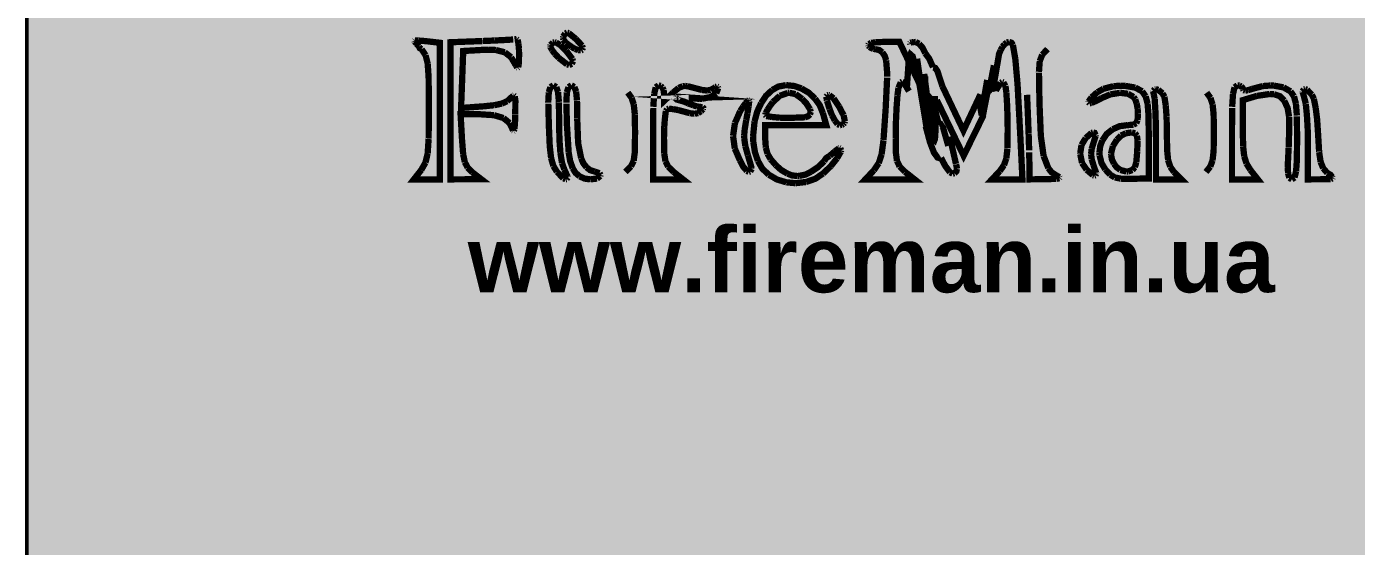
# Model space of a CAD drawing. Header units: centimetres. Extents: x -10 to 190, y -44 to 106.
# Drawn here: x -10.44 to 32.58, y 29.05 to 45.87 of the extents above; entities that cross this region are included whole.
import ezdxf

# ---------------------------------------------------------------- set-up
doc = ezdxf.new("R2010")
doc.units = ezdxf.units.CM
doc.header["$MEASUREMENT"] = 0
doc.layers.add('Дизайн', color=150, linetype='Continuous')
doc.styles.add('PDF Arial Bold', font='arialbd.ttf')

# ---------------------------------------------------------------- blocks, each defined once
blk = doc.blocks.new('РАМКА')
at = {"layer": 'Дизайн', "linetype": 'Continuous', "lineweight": 50}
blk.add_lwpolyline([(-10.43603516270983, 96.16053070148043), (-10.43109536180368, -33.71036722242873)], dxfattribs=at)

msp = doc.modelspace()

# ---------------------------------------------------------------- hatches: boundary and pattern name
at = {"layer": 'Дизайн', "linetype": 'Continuous', "lineweight": 100, "true_color": 0xc7c8ca}
h = msp.add_hatch(color=9, dxfattribs=at)
edge = h.paths.add_edge_path()
edge.add_arc((-0.4360999999999962, 96.19654100000001), 10, 90, 180.5372533428093)
edge = h.paths.add_edge_path()
edge.add_arc((179.56154, 96.19654100000005), 10, 0, 90)
edge = h.paths.add_edge_path()
edge.add_arc((-0.4360956179090323, -33.70998705019938), 9.994999751124814, 180, 270.0286421577927)
edge = h.paths.add_edge_path()
edge.add_arc((179.5626938107328, -33.59423694234177), 10, 270.0286421577927, 360)
edge = h.paths.add_edge_path()
edge.add_line((-0.4360999999999985, 106.196541), (179.56154, 106.1965410000001))
edge = h.paths.add_edge_path()
edge.add_line((-10.43603516270983, 96.16053070148043), (-10.43109536180368, -33.71036722242873))
edge = h.paths.add_edge_path()
edge.add_line((179.5676928101082, -43.59423569284195), (-0.4310991181577606, -43.70498555244916))
edge = h.paths.add_edge_path()
edge.add_line((189.56154, 96.19654100000005), (189.5626938107328, -33.59423694234178))
edge = h.paths.add_edge_path()
edge.add_line((74.4727616110265, 3.244941000000011), (74.4727616110265, 7.744941000000011))
edge = h.paths.add_edge_path()
edge.add_line((72.9727616110265, 9.244941000000011), (63.9727616110265, 9.244941000000011))
edge = h.paths.add_edge_path()
edge.add_line((62.4727616110265, 7.744941000000011), (62.4727616110265, 3.244941000000011))
edge.add_line((62.4727616110265, 3.244941000000011), (62.4727616110265, -1.255058999999989))
edge = h.paths.add_edge_path()
edge.add_line((63.9727616110265, -2.755058999999989), (72.9727616110265, -2.755058999999989))
edge = h.paths.add_edge_path()
edge.add_line((74.4727616110265, -1.255058999999989), (74.4727616110265, 3.244941000000011))
edge = h.paths.add_edge_path()
edge.add_arc((63.9727616110265, 7.744941000000011), 1.5, 90, 180)
edge = h.paths.add_edge_path()
edge.add_arc((72.9727616110265, 7.744941000000011), 1.5, 0, 90)
edge = h.paths.add_edge_path()
edge.add_arc((63.9727616110265, -1.255058999999989), 1.5, 180, 270)
edge = h.paths.add_edge_path()
edge.add_arc((72.9727616110265, -1.255058999999989), 1.5, 270, 360)
edge = h.paths.add_edge_path()
edge.add_line((95.45351442764415, 3.253465027101234), (95.45351442764415, 7.753465027101234))
edge = h.paths.add_edge_path()
edge.add_line((93.95351442764415, 9.253465027101235), (84.95351442764415, 9.253465027101235))
edge = h.paths.add_edge_path()
edge.add_line((83.45351442764415, 7.753465027101234), (83.45351442764415, 3.253465027101234))
edge.add_line((83.45351442764415, 3.253465027101234), (83.45351442764415, -1.246534972898766))
edge = h.paths.add_edge_path()
edge.add_line((84.95351442764415, -2.746534972898766), (93.95351442764415, -2.746534972898766))
edge = h.paths.add_edge_path()
edge.add_line((95.45351442764415, -1.246534972898766), (95.45351442764415, 3.253465027101234))
edge = h.paths.add_edge_path()
edge.add_arc((84.95351442764415, 7.753465027101234), 1.5, 90, 180)
edge = h.paths.add_edge_path()
edge.add_arc((93.95351442764415, 7.753465027101234), 1.5, 0, 90)
edge = h.paths.add_edge_path()
edge.add_arc((84.95351442764415, -1.246534972898766), 1.5, 180, 270)
edge = h.paths.add_edge_path()
edge.add_arc((93.95351442764415, -1.246534972898766), 1.5, 270, 360)
edge = h.paths.add_edge_path()
edge.add_line((116.3954345735415, 3.222463209469948), (116.3954345735415, 7.722463209469949))
edge = h.paths.add_edge_path()
edge.add_line((114.8954345735415, 9.22246320946995), (105.8954345735415, 9.22246320946995))
edge = h.paths.add_edge_path()
edge.add_line((104.3954345735415, 7.722463209469949), (104.3954345735415, 3.222463209469949))
edge.add_line((104.3954345735415, 3.222463209469949), (104.3954345735415, -1.277536790530051))
edge = h.paths.add_edge_path()
edge.add_line((105.8954345735415, -2.777536790530051), (114.8954345735415, -2.777536790530051))
edge = h.paths.add_edge_path()
edge.add_line((116.3954345735415, -1.277536790530051), (116.3954345735415, 3.222463209469948))
edge = h.paths.add_edge_path()
edge.add_arc((105.8954345735415, 7.722463209469949), 1.5, 90, 180)
edge = h.paths.add_edge_path()
edge.add_arc((114.8954345735415, 7.722463209469949), 1.5, 0, 90)
edge = h.paths.add_edge_path()
edge.add_arc((105.8954345735415, -1.277536790530051), 1.5, 180, 270)
edge = h.paths.add_edge_path()
edge.add_arc((114.8954345735415, -1.277536790530051), 1.5, 270, 360)
h.paths.add_polyline_path([(105.87247, -2.755058999999989), (114.87247, -2.755058999999989)])
h = msp.add_hatch(color=9, dxfattribs=at)
h.paths.add_polyline_path([(-10.43109536180368, -33.71036722242873, 0.4144164423540349), (-0.4287926506888384, -43.70498413332325), (179.5700004313875, -43.59423427300612, 0.4140047793063674), (189.5626938091523, -33.59405914696278), (189.5615399984194, 96.19671879537901, 0.4142083548766), (179.56154, 106.1965410000001), (-0.4360999999999953, 106.196541, 0.415268675613412), (-10.43603516270983, 96.16053070147981)])
h.paths.add_polyline_path([(14.54403000000001, 91.445131, -1), (17.54403000000001, 91.445131, -1)], flags=16)
h.paths.add_polyline_path([(30.84384000000001, 91.445131, -1), (33.84384000000001, 91.445131, -1)], flags=16)
h.paths.add_polyline_path([(47.14384000000001, 91.445131, -1), (50.14384000000001, 91.445131, -1)], flags=16)
h.paths.add_polyline_path([(48.65384000000002, 74.545131), (132.65384, 74.545131), (132.65384, 30.54513100000002), (48.65384000000002, 30.54513100000001)], flags=16)
h.paths.add_polyline_path([(56.73707000000002, 63.963131), (124.73707, 63.963131), (124.73707, 45.963131), (56.73707000000002, 45.963131)], flags=0)
h.paths.add_polyline_path([(63.44384000000002, 91.445131, -1), (66.44384000000002, 91.445131, -1)], flags=16)
h.paths.add_polyline_path([(79.74384, 91.445131, -1), (82.74384, 91.445131, -1)], flags=16)
h.paths.add_polyline_path([(96.04384000000002, 91.445131, -1), (99.04384000000002, 91.445131, -1)], flags=16)
h.paths.add_polyline_path([(63.97276161102651, 9.244941000000026), (72.9727616110265, 9.244941000000011, -0.4142135623730951), (74.4727616110265, 7.744941000000011), (74.4727616110265, 3.244941000000011), (74.4727616110265, -1.255058999999989, -0.4142135623730951), (72.9727616110265, -2.755058999999989), (63.9727616110265, -2.755058999999989, -0.4142135623730951), (62.4727616110265, -1.255058999999989), (62.4727616110265, 3.244941000000011), (62.4727616110265, 7.744941000000011, -0.4142135623731007)], flags=16)
h.paths.add_polyline_path([(115.34384, 91.445131, -1), (112.34384, 91.445131, -1)], flags=16)
h.paths.add_polyline_path([(84.95351442764417, 9.253465027101242), (93.97272000000001, 9.244941000000011, -0.4142135623730951), (95.47272000000001, 7.744941000000011), (95.47272000000001, 3.244941000000011), (95.47272000000001, -1.255058999999989, -0.4142135623730951), (93.97272000000001, -2.755058999999989), (84.95351442764415, -2.746534972898772, -0.4142135623730951), (83.45351442764415, -1.246534972898772), (83.45351442764415, 3.253465027101228), (83.45351442764417, 7.753465027101242, -0.4142135623730923)], flags=16)
h.paths.add_polyline_path([(131.64384, 91.445131, -1), (128.64384, 91.445131, -1)], flags=16)
h.paths.add_polyline_path([(105.87247, 9.244941000000026), (114.8954345735415, 9.22246320946995, -0.4142135623730951), (116.3954345735415, 7.72246320946995), (116.3954345735415, 3.22246320946995), (116.3954345735415, -1.27753679053005, -0.4142135623730951), (114.8954345735415, -2.77753679053005), (105.87247, -2.755058999999989, -0.4142135623730951), (104.37247, -1.255058999999989), (104.37247, 3.244941000000011), (104.37247, 7.744941000000011, -0.4142135623730979)], flags=16)
h.paths.add_polyline_path([(147.94384, 91.445131, -1), (144.94384, 91.445131, -1)], flags=16)
h.paths.add_polyline_path([(164.24384, 91.445131, -1), (161.24384, 91.445131, -1)], flags=16)
h.paths.add_polyline_path([(56.73707000000002, 63.963131), (56.73707000000002, 45.963131), (124.73707, 45.963131), (124.73707, 63.963131)], flags=0)

# ---------------------------------------------------------------- linework, layer by layer
at = {"layer": 'Дизайн', "color": 1, "const_width": 0.2032}
for points in [[(6.911042682410738, 45.50205099999999), (6.918242682410721, 45.543981)], [(6.911042682410738, 45.50205099999999), (6.923282682410729, 45.44798100000001)], [(6.918222682410715, 45.543921), (6.981672682410732, 45.64447100000001)], [(6.981672682410732, 45.64447100000001), (7.046452682410731, 45.671301)], [(7.098472682410716, 45.65510100000002), (7.046452682410731, 45.671301)], [(7.328842682410738, 45.46852100000001), (7.098312682410736, 45.65521100000002)], [(2.330222682410721, 41.23184100000002), (2.08768268241073, 40.92350100000002), (2.50575268241073, 40.92350100000002), (2.923832682410733, 40.92350100000002), (2.923832682410733, 43.13412100000001), (2.923832682410733, 45.34474100000001), (2.514252682410756, 45.39256100000001)], [(2.104672682410737, 45.40536100000001), (2.117212682410724, 45.417901)], [(2.104672682410737, 45.40536100000001), (2.11256268241074, 45.38350100000001)], [(2.112882682410742, 45.38313100000001), (2.172552682410739, 45.31289100000001)], [(2.117252682410736, 45.417901), (2.117212682410724, 45.417901)], [(2.225622682410744, 45.416021), (2.118252682410741, 45.417901)], [(2.172832682410728, 45.31255100000001), (2.24899268241073, 45.22856100000003)], [(2.355232682410744, 45.40854100000001), (2.225402682410746, 45.416021)], [(2.248972682410724, 45.22860100000001), (2.28127268241073, 45.16789100000001), (2.338722682410719, 45.136301)], [(2.467412682410725, 44.93963100000001), (2.33871268241073, 45.136301)], [(2.517812682410735, 45.39215100000001), (2.353262682410744, 45.408721)], [(4.298842682410736, 45.40024100000001), (3.274892682410737, 45.36124100000001), (3.274892682410737, 43.14237100000003), (3.274892682410737, 40.92350100000002), (3.772242682410734, 40.926101), (4.269582682410729, 40.92870100000002), (3.981422682410738, 41.15015100000001)], [(4.338642682410736, 43.28737100000002), (3.615592682410735, 43.235071), (3.650032682410739, 44.15643100000001), (3.684472682410728, 45.077791), (4.308342682410739, 45.11349100000001)], [(4.306892682410748, 45.11341100000001), (4.499522682410742, 45.11896100000001)], [(4.685812682410742, 45.416391), (4.316052682410728, 45.400891)], [(4.73877268241074, 45.11040100000001), (4.499522682410742, 45.11896100000001)], [(5.02190268241074, 45.43339100000001), (4.690532682410748, 45.41661100000002)], [(5.030272682410725, 45.035071), (4.739092682410742, 45.110381)], [(5.30148268241075, 45.44981100000001), (5.000752682410749, 45.43221100000001)], [(5.410382682410727, 45.46326100000002), (5.345502682410753, 45.45252100000002)], [(5.410562682410728, 45.46331100000002), (5.417832682410733, 45.46429100000002)], [(5.444502682410729, 45.443641), (5.417832682410733, 45.46429100000002)], [(5.470332682410728, 45.31720100000001), (5.444432682410735, 45.443941)], [(5.487502682410735, 45.14208099999999), (5.470322682410739, 45.317251)], [(5.491212682410733, 44.979151), (5.487542682410719, 45.141081)], [(6.494912682410728, 45.23898100000001), (6.504062682410733, 45.271221)], [(6.494912682410728, 45.23898100000001), (6.500482682410734, 45.213441)], [(6.500472682410731, 45.213441), (6.559272682410722, 45.10671100000002)], [(6.504042682410741, 45.27118100000001), (6.588912682410722, 45.34733100000001)], [(6.559412682410724, 45.10650099999999), (6.653032682410739, 44.98226100000001)], [(6.588892682410744, 45.34731100000002), (6.644822682410734, 45.359971)], [(6.689262682410728, 45.352131), (6.644822682410734, 45.359971)], [(6.820952682410734, 45.272991), (6.689202682410738, 45.35215100000001)], [(7.011922682410741, 45.085971), (6.820822682410736, 45.273111)], [(6.923292682410732, 45.44796100000002), (7.005712682410746, 45.343411)], [(7.006542682410739, 45.34274100000002), (7.190152682410726, 45.20885100000001)], [(7.216332682410723, 44.81809100000001), (7.011712682410717, 45.08621100000002)], [(7.189542682410746, 45.20925099999999), (7.302612682410739, 45.14515100000001)], [(7.30288268241074, 45.14501100000001), (7.408922682410747, 45.10610100000001)], [(7.528642682410748, 45.249351), (7.328882682410722, 45.46849100000001)], [(7.409072682410738, 45.10607100000001), (7.489322682410744, 45.09593100000001)], [(7.492702682410737, 45.09595100000003), (7.489322682410744, 45.09593100000001)], [(7.536512682410731, 45.12061100000001), (7.492822682410733, 45.09594100000001)], [(7.553202682410728, 45.17940100000001), (7.529372682410724, 45.24842099999999)], [(7.553202682410728, 45.17940100000001), (7.536512682410731, 45.120631)], [(16.78569268241073, 45.27193100000002), (16.80093268241073, 45.30103099999999)], [(16.78569268241073, 45.27193100000002), (16.79097268241073, 45.25333100000002)], [(16.79094268241073, 45.25338100000002), (16.83014268241074, 45.20845100000001)], [(16.80097268241073, 45.30107100000001), (16.88389268241073, 45.33868100000001)], [(16.83022268241074, 45.20837100000001), (16.88743268241073, 45.17065100000002), (16.95345268241073, 45.14491100000001)], [(16.88405268241073, 45.33872100000001), (17.03705268241073, 45.36295100000002)], [(16.95338268241073, 45.14492100000001), (17.01759268241074, 45.136301)], [(17.24106268241074, 45.035411), (17.14325268241075, 45.109441), (17.01759268241074, 45.13631100000002)], [(17.03505268241072, 45.36282100000001), (17.25633268241073, 45.37035100000001)], [(18.72601268241073, 43.42353100000001), (17.79401268241074, 45.37035100000001), (17.25633268241073, 45.37035100000001)], [(18.13672268241072, 45.32884100000001), (18.14380268241072, 45.29717099999999)], [(18.13673268241074, 45.32884100000001), (18.14770268241074, 45.34495100000001)], [(18.14753268241074, 45.344891), (18.19037268241074, 45.35811100000001)], [(18.19027268241074, 45.35808100000001), (18.24974268241073, 45.36734100000001)], [(18.24968268241074, 45.36734100000001), (18.32008268241073, 45.37035100000001)], [(18.43034268241074, 45.31271100000002), (18.32008268241073, 45.37035100000001)], [(18.62976268241073, 45.005191), (18.53445268241073, 45.194411), (18.43205268241073, 45.31023100000002)], [(21.06943268241073, 45.10587100000001), (21.00231268241073, 44.94658100000001)], [(21.06997268241072, 45.10723100000001), (21.12224268241073, 45.20808100000001)], [(21.12223268241074, 45.20804100000001), (21.19233268241072, 45.29278099999999)], [(21.19237268241073, 45.29283100000001), (21.27003268241074, 45.35123100000001)], [(21.26994268241073, 45.35119100000001), (21.34196268241072, 45.37035100000001)], [(21.46584268241074, 45.27128100000002), (21.42207268241074, 45.34260100000002), (21.34196268241072, 45.37035100000001)], [(21.54442268241074, 44.81285100000001), (21.46503268241074, 45.27486100000002)], [(22.41411268241075, 44.95756100000001), (22.58410268241073, 45.13985100000002)], [(2.535282682410724, 44.671631), (2.467572682410719, 44.93923100000002)], [(2.566082682410723, 44.21855100000001), (2.535072682410728, 44.67338100000001)], [(5.233352682410725, 44.87577100000001), (5.030092682410739, 45.03515100000001)], [(5.386732682410724, 44.614361), (5.233392682410738, 44.875721)], [(5.483612682410737, 44.66331100000002), (5.463672682410731, 44.55250100000001)], [(5.490812682410734, 44.92551100000003), (5.483242682410733, 44.65449100000001)], [(5.491212682410733, 44.979151), (5.49086268241075, 44.92931100000001)], [(6.652802682410737, 44.98254100000001), (6.77623268241075, 44.85270100000001)], [(6.776322682410722, 44.852591), (7.043552682410734, 44.64455100000001)], [(7.043492682410729, 44.644611), (7.109792682410742, 44.62560100000002)], [(7.198262682410729, 44.66225100000001), (7.109792682410742, 44.62560100000002)], [(7.235272682410724, 44.75155100000001), (7.198272682410732, 44.66224099999999)], [(7.235272682410724, 44.75155100000001), (7.216662682410728, 44.81755100000001)], [(17.36430268241074, 44.77600100000001), (17.32038268241072, 44.91883100000001), (17.24119268241073, 45.03527100000002)], [(17.40018268241073, 44.34073100000001), (17.36450268241074, 44.774771)], [(18.67749268241073, 42.57052100000001), (18.41723268241074, 44.152691), (18.22430268241072, 44.90259100000002), (18.15287268241073, 44.96593100000001), (18.09801268241074, 44.82180100000001), (18.03766268241074, 43.91193100000001)], [(18.36509268241075, 44.827111), (18.48910268241073, 43.986001), (18.57480268241073, 43.61205100000001), (18.60337268241074, 43.60005100000001), (18.62246268241074, 43.704581), (18.63238268241074, 44.26295100000002)], [(18.88008268241073, 44.55451100000002), (18.75644268241074, 44.833961), (18.62952268241072, 45.00560100000001)], [(21.01735268241073, 44.98001100000002), (20.88155268241073, 44.18799100000001), (20.85360268241074, 44.249251), (20.85210268241073, 44.61487100000002)], [(21.61631268241074, 43.99771100000001), (21.54389268241074, 44.81731100000002)], [(22.30837268241073, 44.413281), (22.33368268241074, 44.74986100000001)], [(22.33349268241074, 44.74856100000002), (22.41415268241073, 44.957611)], [(2.572762682410726, 43.22121100000001), (2.565512682410741, 44.26029100000001)], [(5.387022682410731, 44.613631), (5.431022682410727, 44.54509100000001)], [(5.43100268241075, 44.54512100000001), (5.445162682410739, 44.53901100000002)], [(5.463652682410739, 44.552421), (5.445162682410739, 44.53901100000002)], [(17.39745268241074, 44.215891), (17.34781268241073, 43.18234100000002)], [(17.40018268241073, 44.34073100000001), (17.39856268241074, 44.24798100000001)], [(18.59687268241073, 44.33731100000001), (18.78916268241073, 42.829751), (18.91017268241073, 42.20849100000001), (18.92933268241073, 42.19156100000001), (18.94407268241073, 42.22996100000002), (18.96028268241074, 42.47267100000001), (18.93987268241074, 43.62141100000001)], [(19.18500268241074, 43.935241), (19.02322268241073, 44.42736099999999), (18.95157268241073, 44.53211100000001), (18.88560268241073, 44.54371100000002)], [(20.85169268241073, 44.61398100000001), (20.69260268241074, 43.786691), (20.66860268241074, 43.764611), (20.65086268241073, 43.81631100000001), (20.63405268241073, 44.14079100000001)], [(22.30837268241073, 44.413281), (22.30849268241073, 44.38971100000001)], [(22.30873268241074, 44.36711100000001), (22.32517268241074, 43.37573100000003)], [(6.453302682410737, 43.74199100000001), (6.503892682410736, 43.90795100000003)], [(6.503802682410722, 43.90779100000002), (6.599672682410741, 43.966081)], [(6.696142682410752, 43.90948100000001), (6.599672682410741, 43.966081)], [(6.751952682410746, 43.747581), (6.696282682410725, 43.90924100000001)], [(7.03842268241074, 43.74199100000001), (7.089012682410726, 43.90795100000003)], [(7.08892268241074, 43.90779100000002), (7.184792682410745, 43.966081)], [(7.280272682410725, 43.91326100000001), (7.184792682410745, 43.966081)], [(7.336712682410734, 43.765961), (7.280382682410732, 43.91309100000001)], [(9.860812682410739, 43.683581), (9.911502682410742, 43.90144100000001)], [(9.91133268241073, 43.90093100000001), (10.00368268241074, 43.966081)], [(10.07313268241074, 43.94715100000002), (10.00368268241074, 43.966081)], [(10.12977268241073, 43.89441100000002), (10.07313268241074, 43.947141)], [(10.16670268241073, 43.81283100000002), (10.12977268241073, 43.89442100000001)], [(10.47115268241073, 43.73146100000002), (10.17921268241074, 43.45719100000001), (10.17921268241074, 43.711641), (10.16669268241073, 43.81285100000002)], [(10.47144268241072, 43.731741), (10.65139268241074, 43.88140100000001)], [(10.65106268241074, 43.881151), (10.78546268241072, 43.94015100000001)], [(10.78542268241074, 43.94015100000001), (10.85995268241075, 43.94739100000001)], [(10.93977268241073, 43.939071), (10.85995268241075, 43.94739100000001)], [(11.19740268241073, 43.87243100000001), (10.93960268241074, 43.93910100000002)], [(11.19384268241075, 43.87352100000001), (11.40792268241074, 43.81736100000001)], [(11.40664268241073, 43.81764100000001), (11.56439268241074, 43.79995100000001)], [(11.56416268241072, 43.79995100000001), (11.56784268241074, 43.799931)], [(11.68545268241074, 43.816671), (11.56784268241074, 43.799931)], [(11.78129268241074, 43.86754100000002), (11.68535268241074, 43.816641)], [(11.78117268241074, 43.86745100000002), (11.84559268241074, 43.91400100000001)], [(11.84587268241073, 43.91417100000001), (11.89369268241073, 43.92961100000001)], [(11.93454268241074, 43.87772099999999), (11.86869268241072, 43.70750100000001)], [(11.89368268241074, 43.92962100000003), (11.89584268241074, 43.92969100000001)], [(11.92266268241073, 43.915671), (11.89584268241074, 43.92969100000001)], [(11.93454268241074, 43.87772099999999), (11.92264268241074, 43.91568100000001)], [(13.32224268241073, 43.391301), (13.47739268241074, 43.62846100000002), (13.68142268241074, 43.81633100000001)], [(13.68128268241074, 43.816221), (13.87806268241074, 43.927081), (14.11420268241073, 43.97123100000002)], [(14.11388268241073, 43.97122100000001), (14.14734268241074, 43.971721)], [(14.62043268241074, 43.86770100000001), (14.39914268241074, 43.944671), (14.14734268241074, 43.971721)], [(15.06376268241073, 43.53609100000003), (14.86662268241074, 43.72603099999999), (14.62056268241074, 43.86765100000002)], [(17.73132268241073, 43.64699100000001), (17.76323268241073, 43.88618100000001)], [(17.76317268241074, 43.885831), (17.83998268241074, 44.06248100000002)], [(17.84004268241074, 44.06255100000001), (17.88728268241074, 44.08626100000001)], [(17.93543268241073, 44.06130100000001), (17.88728268241074, 44.08626100000001)], [(18.10228268241075, 43.777551), (17.93569268241073, 44.06095100000002)], [(20.41567268241074, 43.67352099999999), (19.86506268241074, 42.50330100000002), (19.18424268241073, 43.93682100000001)], [(20.63403268241073, 44.14074100000001), (20.45909268241074, 43.12559100000001), (20.43575268241074, 43.11573100000001), (20.42052268241073, 43.203301), (20.41426268241074, 43.670501)], [(20.48483268241073, 42.93669100000001), (20.62539268241073, 43.65546100000002), (20.74077268241072, 44.03303100000001), (20.78918268241074, 44.094221), (20.83148268241074, 44.07053100000002), (20.89802268241073, 43.76906100000002)], [(20.91332268241074, 43.79947100000001), (21.06779268241073, 44.04860100000001)], [(21.06762268241073, 44.04837100000002), (21.11656268241074, 44.07282100000002)], [(21.15557268241074, 44.05878100000001), (21.11656268241074, 44.07282100000002)], [(21.22497268241074, 43.94255100000001), (21.15551268241074, 44.05883100000001)], [(21.25268268241074, 43.740381), (21.22502268241072, 43.942301)], [(21.70691268241073, 42.29398100000002), (21.61369268241073, 44.04334100000003)], [(24.19993268241073, 43.74604100000002), (24.39286268241074, 43.85453099999999)], [(24.39261268241074, 43.85443100000002), (24.71764268241074, 43.93970100000001)], [(24.71784268241073, 43.93972100000002), (24.96059268241073, 43.95521100000001)], [(25.08720268241075, 43.95101100000002), (24.96059268241073, 43.95521100000001)], [(25.42390268241074, 43.89434100000001), (25.08706268241073, 43.95101100000002)], [(25.64588268241073, 43.77270100000001), (25.42346268241073, 43.89447100000001)], [(26.00443268241074, 43.76530100000001), (26.00519268241074, 43.78602100000001)], [(26.00521268241073, 43.78616100000001), (26.05764268241073, 43.84318100000002)], [(26.05767268241073, 43.84318100000002), (26.08215268241074, 43.845111)], [(26.16715268241074, 43.82001100000001), (26.08215268241074, 43.845111)], [(26.30489268241074, 43.708641), (26.16686268241074, 43.82021100000001)], [(28.58438268241073, 43.683581), (28.63507268241074, 43.90144100000001)], [(28.63490268241074, 43.90093100000001), (28.72725268241074, 43.966081)], [(28.79455268241074, 43.95752100000001), (28.72725268241074, 43.966081)], [(28.85113268241074, 43.93261100000001), (28.79449268241073, 43.957531)], [(28.90278268241073, 43.85195100000001), (28.88927268241073, 43.895471), (28.85116268241075, 43.93260100000001)], [(28.90277268241074, 43.85195100000001), (28.92471268241073, 43.81220100000002)], [(28.92471268241073, 43.81222100000001), (28.97973268241074, 43.79634100000001)], [(29.07253268241074, 43.809051), (28.97973268241074, 43.79634100000001)], [(29.20254268241074, 43.85180099999999), (29.07254268241074, 43.809051)], [(29.20341268241074, 43.852131), (29.54918268241073, 43.94284100000002)], [(29.54917268241073, 43.94284100000002), (29.79750268241074, 43.96151100000002)], [(29.90467268241073, 43.95805100000001), (29.79750268241074, 43.96151100000002)], [(30.21908268241074, 43.90033100000001), (29.90451268241074, 43.95806100000001)], [(30.44377268241074, 43.77272100000002), (30.21923268241073, 43.90028100000001)], [(30.83515268241072, 43.76959100000001), (30.87860268241073, 43.83846100000002)], [(30.87860268241073, 43.83844100000002), (30.91782268241073, 43.84732100000001)], [(30.97807268241073, 43.824551), (30.91782268241073, 43.84732100000001)], [(31.13469268241073, 43.66331100000002), (30.97856268241074, 43.824141)], [(4.935782682410732, 43.377511), (4.688872682410747, 43.32345100000002)], [(5.105242682410733, 43.45268100000001), (4.935242682410731, 43.377341)], [(5.221392682410752, 43.55808100000002), (5.105542682410729, 43.45285100000001)], [(5.221562682410749, 43.55831100000002), (5.302632682410731, 43.631691)], [(5.302722682410717, 43.63176100000001), (5.31967268241074, 43.63638100000001)], [(5.351882682410732, 43.61180100000001), (5.31967268241074, 43.63638100000001)], [(5.371842682410744, 43.46296100000001), (5.351832682410716, 43.61196100000001)], [(5.371852682410733, 43.48137100000001), (5.367972682410723, 43.03712100000001)], [(6.436582682410716, 43.44899100000001), (6.45313268241074, 43.74041100000002)], [(6.436582682410716, 43.44899100000001), (6.436902682410732, 43.40855100000002)], [(6.437422682410727, 43.37366100000001), (6.453902682410728, 42.67441100000002)], [(6.779662682410731, 43.42867099999999), (6.752162682410727, 43.746171)], [(6.786292682410732, 42.74545100000002), (6.779802682410732, 43.42112100000001)], [(7.02169268241073, 43.44899100000001), (7.038242682410726, 43.74041100000002)], [(7.02169268241073, 43.44899100000001), (7.022012682410747, 43.40855100000002)], [(7.022532682410741, 43.37366100000001), (7.039012682410743, 42.67441100000002)], [(7.365062682410738, 43.47484100000001), (7.336862682410739, 43.76508100000001)], [(7.372392682410748, 42.88774100000002), (7.365402682410732, 43.46012100000002)], [(9.131262682410735, 43.56126100000002), (9.008992682410735, 43.73204100000001)], [(9.200592682410743, 43.35165100000002), (9.131312682410737, 43.561131)], [(9.23444268241073, 43.031741), (9.20047268241072, 43.352281)], [(10.98061268241074, 43.55443100000001), (11.15612268241074, 43.55990100000002), (10.59639268241074, 43.59855100000001)], [(9.834212682410737, 43.27143100000001), (9.860922682410731, 43.68456100000002)], [(10.59074268241073, 43.559371), (10.56201268241074, 43.53557100000002), (10.59277268241074, 43.50770100000003), (10.83399268241074, 43.43915100000001)], [(10.58090268241074, 43.57252100000001), (10.58835268241074, 43.58445100000002)], [(10.58090268241074, 43.57252100000001), (10.58819268241074, 43.56068100000002)], [(10.58836268241075, 43.584441), (10.63033268241072, 43.59413100000002)], [(10.64100268241074, 43.593531), (10.63033268241072, 43.59413100000002)], [(10.82466268241072, 43.44368100000001), (10.97046268241073, 43.378771)], [(10.97046268241073, 43.37876100000001), (11.12097268241072, 43.32279100000001)], [(11.03672268241073, 43.547831), (11.32148268241073, 43.53116100000001)], [(11.40666268241074, 43.53265100000002), (11.32148268241073, 43.53116100000001)], [(11.69099268241072, 43.58814100000001), (11.40684268241074, 43.53265100000002)], [(11.86868268241074, 43.70748100000003), (11.69119268241073, 43.588211)], [(12.73866268241073, 43.27934100000002), (12.82417268241073, 43.395971)], [(12.82419268241073, 43.39598100000002), (12.89760268241074, 43.48255100000002)], [(12.89688268241073, 43.481751), (12.90993268241073, 43.487551)], [(12.92282268241073, 43.48193100000002), (12.90993268241073, 43.487551)], [(12.93455268241073, 43.44488100000001), (12.91458268241072, 43.27868100000002)], [(12.93495268241074, 43.451041), (12.92282268241073, 43.481921)], [(12.93495268241074, 43.451041), (12.93468268241074, 43.446141)], [(13.10912268241074, 42.79954100000002), (13.19612268241075, 43.12173100000001), (13.32203268241074, 43.39090100000001)], [(13.60488268241073, 43.29731100000002), (13.69870268241074, 43.424111)], [(13.69848268241074, 43.42384100000001), (13.92416268241072, 43.62884100000001)], [(13.92439268241074, 43.62898100000001), (14.18284268241074, 43.720251)], [(14.18282268241073, 43.72024100000002), (14.23758268241073, 43.72321100000001)], [(14.43490268241074, 43.68324100000001), (14.23758268241073, 43.72321100000001)], [(14.64837268241074, 43.52757100000002), (14.43486268241074, 43.683271)], [(14.90282268241073, 43.19214100000001), (14.78336268241074, 43.38219100000001), (14.64698268241074, 43.529191)], [(15.32199268241074, 43.05948100000002), (15.21863268241074, 43.321691), (15.06375268241074, 43.53610100000002)], [(15.42969268241073, 43.602091), (15.46003268241074, 43.64733100000001)], [(15.42969268241073, 43.602091), (15.42970268241075, 43.601071)], [(15.42970268241075, 43.60109100000001), (15.44949268241072, 43.47473100000001)], [(15.45183268241072, 43.46682100000001), (15.53611268241073, 43.197911)], [(15.46002268241074, 43.64733100000001), (15.49488268241073, 43.65420100000001)], [(15.52780268241074, 43.64810100000003), (15.49488268241073, 43.65420100000001)], [(15.66573268241073, 43.543971), (15.52783268241073, 43.64808099999999)], [(15.84120268241074, 43.28200100000001), (15.66659268241074, 43.54284100000001)], [(17.70339268241074, 43.26315100000001), (17.73091268241073, 43.64235100000001)], [(19.07540268241074, 42.67904100000001), (18.86359268241074, 43.47932100000001), (18.78295268241074, 43.563751), (18.71867268241074, 43.43885100000001)], [(19.00432268241073, 43.487601), (19.87191268241074, 41.687881), (20.51276268241074, 42.993641)], [(21.27515268241073, 43.38346100000001), (21.25275268241074, 43.73956100000001)], [(21.29102268241073, 42.96057100000002), (21.27513268241073, 43.38393100000002)], [(21.95147268241072, 43.00092100000001), (21.92325268241075, 43.660471)], [(22.32459268241074, 43.40134100000003), (22.36890268241073, 42.321691)], [(23.90619268241073, 43.421661), (23.91021268241073, 43.438321)], [(23.90619268241073, 43.421661), (23.94277268241072, 43.38508100000001)], [(23.91008268241073, 43.43809100000001), (24.00938268241073, 43.57782100000001)], [(23.94424268241073, 43.38511099999999), (23.94277268241072, 43.38508100000001)], [(24.00099268241073, 43.39646100000002), (23.94417268241074, 43.38511099999999)], [(24.10312268241074, 43.43753100000001), (24.00078268241074, 43.39639099999999)], [(24.00916268241073, 43.57758100000001), (24.19980268241073, 43.745941)], [(24.21811268241073, 43.491501), (24.10322268241073, 43.43756100000002)], [(24.34075268241074, 43.55756100000001), (24.21783268241073, 43.49137100000002)], [(24.33804268241073, 43.55600100000001), (24.61960268241073, 43.67465100000001)], [(24.61959268241074, 43.67465100000001), (24.91769268241073, 43.72160100000001)], [(24.91791268241073, 43.721611), (24.95246268241074, 43.72221100000002)], [(25.18525268241075, 43.69445100000002), (24.95246268241074, 43.72221100000002)], [(25.36871268241073, 43.591611), (25.18560268241073, 43.694361)], [(25.42272268241072, 43.511241), (25.36871268241073, 43.591611)], [(25.46802268241073, 43.378461), (25.42260268241074, 43.51149100000001)], [(25.49876268241073, 43.223281), (25.46806268241073, 43.37834100000001)], [(25.75866268241073, 43.61197100000001), (25.64594268241073, 43.77264099999999)], [(25.82182268241073, 43.37851100000002), (25.75853268241073, 43.61225100000001)], [(25.85269268241073, 42.99860100000001), (25.82176268241074, 43.37898100000001)], [(26.00443268241074, 43.76530100000001), (26.02322268241073, 43.66392100000002)], [(26.05129268241073, 43.53673100000002), (26.02320268241074, 43.664001)], [(26.07304268241074, 43.16470100000002), (26.05113268241072, 43.53914100000001)], [(26.36605268241074, 43.59384100000003), (26.30488268241074, 43.70863100000001)], [(26.40864268241073, 43.31857100000001), (26.36595268241074, 43.59433100000001)], [(27.85472268241074, 43.561391), (27.73255268241073, 43.73203100000001)], [(27.92439268241074, 43.35015100000001), (27.85475268241073, 43.56135100000002)], [(27.95803268241073, 43.03077100000002), (27.92456268241074, 43.34923100000002)], [(28.55778268241073, 43.27143100000001), (28.58449268241074, 43.68456100000002)], [(28.90278268241073, 42.51439100000002), (28.90278268241073, 43.48860100000002), (29.36208268241074, 43.62621100000001)], [(29.36157268241074, 43.62606100000001), (29.77427268241073, 43.68663100000001)], [(29.90943268241074, 43.68026100000002), (29.77427268241073, 43.68663100000001)], [(30.24180268241074, 43.47231100000002), (30.10342268241074, 43.61521100000002), (29.90894268241074, 43.68030100000001)], [(30.39830268241074, 42.950301), (30.35254268241073, 43.23176100000002), (30.24157268241073, 43.47268100000001)], [(30.55692268241074, 43.610871), (30.44386268241072, 43.77264099999999)], [(30.61988268241073, 43.376001), (30.55703268241074, 43.61057100000001)], [(30.65074268241074, 42.98857100000001), (30.61993268241073, 43.375711)], [(30.83515268241072, 43.76959100000001), (30.83653268241073, 43.75516100000002)], [(30.83667268241072, 43.754411), (30.89492268241074, 43.549221)], [(30.93961268241074, 43.36620100000002), (30.89513268241073, 43.548671)], [(30.97513268241073, 43.001991), (30.94042268241073, 43.35929100000001)], [(31.20205268241074, 43.52829100000001), (31.13481268241074, 43.663161)], [(31.26001268241073, 43.23543100000001), (31.20188268241074, 43.52901100000001)], [(2.572762682410726, 43.221221), (2.565952682410739, 42.246031)], [(3.646402682410738, 42.20075100000001), (3.599552682410732, 43.02990100000001), (4.234012682410736, 43.02990100000001)], [(4.676912682410716, 43.00165100000001), (4.234012682410736, 43.02990100000001)], [(4.686312682410744, 43.32310100000001), (4.334892682410739, 43.28709100000002)], [(4.986992682410744, 42.90838100000001), (4.678892682410734, 43.001401)], [(5.36781268241073, 43.02833100000001), (5.35862268241074, 42.74395100000001)], [(9.243042682410731, 42.45327100000002), (9.234452682410733, 43.031991)], [(9.828152682410746, 42.44474099999999), (9.83364268241074, 43.23179100000002)], [(10.20746268241072, 42.893191), (10.23806268241074, 43.13373100000001)], [(10.23821268241073, 43.134771), (10.27695268241074, 43.193521)], [(10.27696268241073, 43.193521), (10.33398268241073, 43.20971100000001)], [(10.33928268241073, 43.20958100000001), (10.33398268241073, 43.20971100000001)], [(10.47393268241073, 43.19707100000001), (10.33879268241073, 43.20960100000001)], [(10.63376268241073, 43.16774100000001), (10.47410268241073, 43.197051)], [(10.80802268241072, 43.12088100000001), (10.63368268241072, 43.16776100000001)], [(10.80449268241074, 43.12196100000001), (11.02174268241073, 43.06396100000001)], [(11.02324268241074, 43.06361100000001), (11.16868268241073, 43.047301)], [(11.12093268241074, 43.322801), (11.25491268241073, 43.28235100000001)], [(11.17441268241073, 43.04732100000001), (11.16868268241073, 43.047301)], [(11.28586268241074, 43.068271), (11.17445268241073, 43.04732100000001)], [(11.25529268241073, 43.282241), (11.34345268241074, 43.26922100000002)], [(11.37572268241072, 43.126411), (11.28589268241073, 43.06829100000002)], [(11.42241268241074, 43.260541), (11.34374268241073, 43.26922100000002)], [(11.43869268241073, 43.19635100000002), (11.37572268241072, 43.126411)], [(11.44905268241072, 43.22560100000001), (11.44791268241073, 43.235831), (11.42235268241073, 43.26055099999999)], [(11.44905268241072, 43.22560100000001), (11.43869268241073, 43.19633100000001)], [(12.47336268241074, 42.74409100000003), (12.64387268241074, 43.13161100000001)], [(12.64451268241073, 43.13265100000001), (12.73910268241073, 43.27998100000001)], [(12.88203268241074, 43.06864100000001), (12.83899268241073, 42.84512100000001)], [(12.91448268241074, 43.27789100000001), (12.88246268241073, 43.07110100000001)], [(13.45583268241073, 43.014121), (13.46933268241072, 43.07077100000001)], [(13.45583268241073, 42.20174100000001), (13.45583268241073, 42.678831), (14.44235268241073, 42.678831), (15.42888268241073, 42.678831), (15.32208268241072, 43.05916100000002)], [(13.45584268241073, 43.014121), (13.48862268241074, 42.974141)], [(13.46944268241073, 43.070971), (13.52657268241073, 43.17532100000001)], [(13.48662268241074, 42.97453100000001), (13.67912268241074, 42.942491)], [(13.52651268241074, 43.17522099999999), (13.60504268241074, 43.29754100000001)], [(13.67911268241075, 42.94250099999999), (13.92147268241072, 42.92023100000002)], [(13.92040268241074, 42.920281), (14.21281268241074, 42.91288100000001)], [(14.73787268241074, 42.93213100000001), (14.21281268241074, 42.91288100000001)], [(14.90053268241074, 43.026301), (14.82918268241073, 42.96057100000002), (14.73274268241073, 42.93176100000001)], [(14.92754268241073, 43.11087100000002), (14.90057268241073, 43.02635100000001)], [(14.92754268241073, 43.11087100000002), (14.90302268241072, 43.191821)], [(15.53710268241073, 43.19492099999999), (15.61417268241074, 42.99672100000001)], [(15.61416268241074, 42.99676100000002), (15.70420268241074, 42.83092099999999)], [(15.98864268241074, 42.99756100000002), (15.84120268241074, 43.281991)], [(16.03032268241074, 42.801671), (15.98838268241073, 42.998131)], [(17.34873268241074, 43.19734100000002), (17.27982268241074, 42.199411)], [(17.68354268241073, 42.83449100000001), (17.70332268241074, 43.26199100000001)], [(21.29633268241074, 42.52546100000001), (21.29101268241074, 42.960891)], [(21.97367268241074, 42.40909100000002), (21.95137268241074, 43.00327100000001)], [(25.28180268241073, 40.941051), (25.86020268241074, 40.954081), (25.86020268241074, 42.26641100000001), (25.85236268241073, 43.01489100000001)], [(25.50914268241074, 43.065011), (25.49828268241073, 42.84299100000001)], [(25.50913268241074, 43.065011), (25.49876268241073, 43.223281)], [(26.08894268241073, 42.70984100000001), (26.07310268241073, 43.16357100000002)], [(26.43663268241073, 42.94654100000001), (26.40869268241073, 43.31810100000001)], [(26.44531268241073, 42.47989100000001), (26.43688268241073, 42.93990100000001)], [(27.96660268241072, 42.44934100000002), (27.95792268241073, 43.034471)], [(28.55172268241074, 42.44474099999999), (28.55721268241072, 43.23179100000002)], [(30.40477268241074, 42.583821), (30.39845268241073, 42.945621)], [(30.65812268241075, 42.251131), (30.65132268241072, 42.959321)], [(31.00050268241074, 42.562031), (30.97510268241074, 43.00248100000002)], [(31.30661268241073, 42.85854100000002), (31.26001268241073, 43.23536100000001)], [(5.18555268241073, 42.74469100000002), (4.98701268241075, 42.908361)], [(5.299282682410734, 42.50352100000001), (5.185512682410746, 42.744741)], [(5.299332682410736, 42.503291), (5.310882682410721, 42.494141)], [(5.321002682410736, 42.49982100000001), (5.310882682410721, 42.494141)], [(5.342032682410732, 42.55941100000001), (5.32098268241073, 42.499781)], [(5.358782682410748, 42.74712100000001), (5.34201268241074, 42.55926100000002)], [(6.453722682410728, 42.68051100000001), (6.483542682410729, 41.99740100000002)], [(6.786282682410729, 42.775941), (6.796712682410728, 42.20706100000001)], [(7.038662682410731, 42.685801), (7.096722682410729, 41.788101)], [(7.372412682410726, 42.881961), (7.401902682410736, 42.096281)], [(10.17921268241074, 42.27084100000002), (10.18615268241075, 42.602191)], [(10.18620268241074, 42.60361100000001), (10.20752268241074, 42.893911)], [(12.41392268241074, 42.33159100000002), (12.47336268241074, 42.74410100000001)], [(12.77359268241074, 42.33037100000001), (12.78473268241073, 42.51523100000003)], [(12.78459268241073, 42.514021), (12.83815268241074, 42.84109100000002)], [(13.06125268241074, 42.32398100000002), (13.10915268241074, 42.79971100000002)], [(15.70434268241074, 42.83072100000001), (15.79523268241074, 42.71163100000001)], [(15.79536268241074, 42.71148100000002), (15.86866268241073, 42.67884100000002)], [(15.93037268241073, 42.688051), (15.86866268241073, 42.678831)], [(15.98277268241074, 42.71487100000002), (15.93039268241074, 42.688061)], [(16.01785268241073, 42.75479100000001), (15.98279268241073, 42.71488100000002)], [(16.03033268241073, 42.801671), (16.01786268241074, 42.75480100000001)], [(17.67542268241074, 42.42930100000001), (17.68356268241074, 42.83506100000002)], [(18.64322268241072, 42.64299100000001), (18.78343268241073, 42.12799100000001), (18.91099268241074, 41.790691), (19.02646268241074, 41.62981100000002), (19.07984268241074, 41.61514099999999), (19.13041268241072, 41.64410100000002)], [(19.37506268241074, 42.00780100000001), (19.20578268241074, 42.59749100000001), (19.13700268241074, 42.698971), (19.07848268241074, 42.67237100000001)], [(21.29633268241074, 42.52547100000001), (21.28814268241074, 41.938631)], [(24.35728268241074, 42.18173100000001), (24.49701268241074, 42.38972100000001), (24.69143268241073, 42.544471)], [(24.69142268241073, 42.54448100000002), (24.91314268241074, 42.643731), (25.17103268241074, 42.67884100000002)], [(25.36241268241073, 42.69204100000002), (25.17103268241074, 42.678831)], [(25.45426268241074, 42.74151100000002), (25.36266268241073, 42.692081)], [(25.49830268241074, 42.84326100000001), (25.45427268241073, 42.74151100000002)], [(26.09424268241074, 42.20118100000001), (26.08888268241073, 42.712771)], [(28.90278268241073, 42.51439100000002), (28.91235268241073, 41.99220100000002)], [(30.40477268241074, 42.583821), (30.38543268241074, 41.95093100000001)], [(31.00919268241074, 42.08609100000001), (31.00043268241073, 42.564131)], [(31.33660268241073, 42.40084100000001), (31.30652268241073, 42.859751)], [(2.565722682410723, 42.22944099999999), (2.533472682410732, 41.756291)], [(3.646032682410748, 42.20715100000001), (3.682482682410736, 41.73890100000001)], [(6.796562682410737, 42.21094100000001), (6.827822682410726, 41.78527100000001)], [(7.401522682410743, 42.10145100000003), (7.498932682410739, 41.60721100000001)], [(9.243032682410742, 42.45330100000001), (9.235042682410736, 41.79894100000001)], [(9.828142682410729, 42.44479100000001), (9.828142682410729, 40.92350100000002), (10.31201268241074, 40.92350100000002), (10.79588268241073, 40.92350100000002), (10.48755268241074, 41.16604100000001)], [(10.17921268241074, 42.27084100000002), (10.18814268241074, 41.758971)], [(12.41390268241074, 42.32374100000001), (12.41392268241074, 42.33159100000002)], [(12.41390268241074, 42.32374100000001), (12.46914268241073, 41.920491)], [(12.77359268241074, 42.33037100000001), (12.77543268241074, 42.25520100000001)], [(12.77543268241074, 42.25525100000002), (12.81000268241074, 42.00289099999999)], [(13.06125268241074, 42.32398100000002), (13.06861268241074, 42.13676100000001)], [(13.06858268241074, 42.13697100000002), (13.11961268241075, 41.80711100000001), (13.21620268241074, 41.52207100000001)], [(13.45584268241073, 42.20174100000001), (13.47325268241075, 41.94966100000001)], [(17.27876268241074, 42.185551), (17.21713268241074, 41.72976100000002)], [(17.67483268241072, 42.25764099999999), (17.67544268241073, 42.43257100000001)], [(17.67483268241072, 42.25764099999999), (17.67945268241074, 41.776611)], [(19.62341268241073, 41.42389100000001), (19.45701268241073, 42.15437100000001), (19.42771268241073, 42.202001), (19.40328268241073, 42.19576100000002), (19.36898268241075, 42.02184100000002)], [(21.04189268241073, 41.19434100000001), (20.78744268241073, 40.92350100000002), (21.28070268241073, 40.92350100000002), (21.77396268241074, 40.92350100000002), (21.70668268241074, 42.29851100000002)], [(21.99132268241074, 41.86348100000002), (21.97383268241073, 42.40506100000002)], [(22.36885268241073, 42.32243100000002), (22.45895268241074, 41.68135100000001)], [(23.68497268241073, 42.03728099999999), (23.82066268241073, 42.26091099999999)], [(23.82067268241074, 42.260901), (24.00935268241074, 42.42666100000001)], [(24.00860268241074, 42.42608100000001), (24.06005268241073, 42.44359100000001)], [(24.01356268241074, 41.90865100000002), (24.06922268241073, 42.09418100000001)], [(24.14594268241073, 42.356331), (24.10708268241072, 42.42926100000003), (24.06005268241073, 42.44359100000001)], [(24.14364268241074, 42.336381), (24.06878268241074, 42.09304100000001)], [(24.14594268241073, 42.356331), (24.14351268241074, 42.33582100000001)], [(24.26475268241074, 41.790301), (24.28885268241073, 41.99916100000002), (24.35728268241074, 42.18174100000002)], [(24.69942268241074, 41.99855100000001), (24.83048268241075, 42.208721)], [(24.83018268241074, 42.20831100000002), (24.96471268241073, 42.342601)], [(24.96462268241073, 42.34255100000001), (25.11929268241073, 42.416651)], [(25.11943268241073, 42.41669100000001), (25.31029268241073, 42.44300100000001)], [(25.31042268241075, 42.44299100000001), (25.31219268241072, 42.44300100000001)], [(25.41725268241075, 42.41377100000001), (25.31219268241072, 42.44300100000001)], [(25.47751268241073, 42.33512100000002), (25.41729268241073, 42.41375100000002)], [(25.49891268241073, 42.18283100000001), (25.47750268241073, 42.33519100000001)], [(25.49879268241074, 42.17190100000002), (25.48594268241074, 41.829701)], [(25.49891268241073, 42.18283100000001), (25.49883268241074, 42.173181)], [(26.09424268241074, 42.201171), (26.09424268241074, 40.92350100000002), (26.50382268241073, 40.92350100000002), (26.91340268241073, 40.92350100000002), (26.67935268241072, 41.15754100000001)], [(26.44531268241073, 42.47988100000001), (26.45388268241074, 41.866021)], [(27.96660268241072, 42.44934100000002), (27.95806268241073, 41.83762100000001)], [(28.55171268241074, 42.44479100000001), (28.55171268241074, 40.92350100000002), (28.96978268241074, 40.92350100000002), (29.38785268241074, 40.92350100000002), (29.14532268241074, 41.23184100000002)], [(30.65812268241075, 42.25114100000002), (30.65110268241074, 41.52036100000001)], [(31.00918268241074, 42.08611100000002), (31.00918268241074, 40.92350100000002), (31.44801268241074, 40.926101)], [(31.33602268241074, 42.41382100000001), (31.37032268241073, 41.81898100000002)], [(2.533792682410734, 41.75893100000002), (2.46295268241073, 41.46833100000001)], [(3.682612682410735, 41.73757100000002), (3.73614268241073, 41.47910100000001)], [(6.48323268241073, 42.00304100000001), (6.527942682410725, 41.61062100000001)], [(6.827932682410733, 41.78434100000001), (6.879232682410731, 41.45857100000001)], [(7.09647268241072, 41.79065100000001), (7.143032682410748, 41.518911), (7.225682682410735, 41.28559100000001)], [(9.235242682410728, 41.80754100000001), (9.198182682410732, 41.524141)], [(10.18824268241073, 41.756461), (10.22719268241073, 41.50483100000001)], [(12.46913268241073, 41.920501), (12.63579268241074, 41.53721100000001)], [(12.81015268241075, 42.00220100000001), (12.89322268241072, 41.70266100000001)], [(13.01482268241072, 41.28730100000001), (12.89442268241073, 41.699061)], [(13.47324268241073, 41.949671), (13.52723268241074, 41.75231100000002)], [(13.52724268241073, 41.75231100000002), (13.62938268241074, 41.575391)], [(15.35859268241074, 41.51149100000002), (15.42814268241074, 41.615161), (15.53924268241073, 41.68503100000001)], [(15.54102268241073, 41.68665100000001), (15.70528268241074, 41.828191)], [(15.70504268241073, 41.828001), (15.84126268241073, 41.93271100000001)], [(15.89969268241073, 41.82156100000003), (15.77462268241074, 41.602751)], [(15.84297268241073, 41.93397100000001), (15.86026268241073, 41.93964100000001)], [(15.88091268241074, 41.93108100000001), (15.86026268241073, 41.93964100000001)], [(15.90908268241073, 41.86306100000002), (15.88090268241073, 41.93108100000001)], [(15.90908268241073, 41.86306100000002), (15.89992268241075, 41.822101)], [(17.21686268241073, 41.72832100000001), (17.12424268241074, 41.44662100000002)], [(17.67909268241074, 41.79599100000001), (17.71441268241074, 41.52022100000001)], [(21.28772268241073, 41.92378099999999), (21.25273268241074, 41.60167100000001)], [(21.99804268241073, 41.47076100000001), (21.99313268241073, 41.80162100000001)], [(22.45913268241073, 41.68056100000001), (22.61064268241074, 41.28893100000002)], [(23.64377268241073, 41.769631), (23.68496268241073, 42.037271)], [(23.64377268241073, 41.769631), (23.64416268241074, 41.74323100000001)], [(23.64416268241074, 41.74322100000001), (23.70211268241074, 41.451921)], [(23.99504268241073, 41.74266100000001), (24.01347268241072, 41.90829100000001)], [(23.99504268241073, 41.74266100000001), (24.01347268241072, 41.57703099999999)], [(24.26475268241074, 41.790301), (24.26938268241072, 41.70044100000001)], [(24.26937268241073, 41.70043100000001), (24.33029268241073, 41.45169100000001), (24.45361268241074, 41.245581)], [(24.63950268241075, 41.75681100000003), (24.69925268241073, 41.99824100000001)], [(24.63950268241075, 41.75681100000003), (24.64082268241073, 41.71980100000002)], [(24.64082268241073, 41.71987100000001), (24.67020268241073, 41.564421), (24.73247268241073, 41.43182100000001)], [(25.48596268241073, 41.82984100000002), (25.45742268241074, 41.48640100000001)], [(26.45370268241074, 41.87254100000001), (26.48690268241073, 41.545721)], [(27.95827268241074, 41.84520100000003), (27.92325268241073, 41.535391)], [(28.91255268241073, 41.98695100000002), (28.94852268241074, 41.66623100000001)], [(28.94854268241073, 41.66606100000001), (29.02068268241074, 41.43728100000001)], [(30.35727268241074, 41.38802100000001), (30.38471268241074, 41.939251)], [(31.37126268241073, 41.80608100000001), (31.41981268241074, 41.48691100000001)], [(2.463022682410738, 41.46854100000002), (2.330112682410743, 41.23170100000002)], [(3.736092682410742, 41.479251), (3.82773268241074, 41.30396100000002)], [(3.827782682410742, 41.30391100000001), (3.981902682410734, 41.14979100000002)], [(6.527882682410734, 41.610941), (6.599942682410727, 41.35541100000002)], [(6.599832682410721, 41.355711), (6.716052682410734, 41.16937100000001)], [(6.879482682410739, 41.45733100000001), (6.954562682410739, 41.24593100000001)], [(7.06270268241073, 41.00677100000001), (6.955792682410745, 41.24355100000001)], [(7.225502682410735, 41.286001), (7.31683268241072, 41.13472100000001), (7.449812682410737, 41.022441)], [(7.499242682410738, 41.60625100000001), (7.570452682410732, 41.44425099999999), (7.67327268241074, 41.31257100000002)], [(7.673202682410732, 41.312641), (7.786902682410727, 41.22415100000002), (7.930952682410734, 41.17846100000001)], [(9.110562682410745, 41.34248100000001), (8.934862682410753, 41.166161)], [(9.198292682410738, 41.52458100000001), (9.110302682410719, 41.342151)], [(10.22718268241073, 41.504891), (10.31565268241074, 41.33457100000001)], [(10.31536268241075, 41.33492100000001), (10.48738268241074, 41.16618100000001)], [(12.63684268241073, 41.53549100000001), (12.74387268241074, 41.33111100000001), (12.86016268241073, 41.19809100000002)], [(12.86019268241073, 41.19806100000002), (12.92524268241073, 41.16463100000001)], [(13.01691268241073, 41.26584100000001), (12.96812268241074, 41.17709100000002)], [(13.01691268241073, 41.26584100000001), (13.01361268241074, 41.29198100000002)], [(13.21621268241073, 41.522091), (13.36090268241074, 41.26885100000001), (13.56943268241073, 41.07482100000001)], [(13.62911268241075, 41.575731), (13.79790268241074, 41.382581)], [(13.79790268241074, 41.38259100000002), (13.96713268241074, 41.22987100000002), (14.17410268241073, 41.108271)], [(15.35859268241074, 41.51149100000002), (15.16529268241074, 41.32370100000001), (14.92971268241074, 41.16542100000001)], [(15.57168268241074, 41.34906100000002), (15.32266268241072, 41.11234100000001)], [(15.77465268241073, 41.60278099999999), (15.57206268241073, 41.34947099999999)], [(16.96814268241073, 41.21780100000001), (16.69166268241072, 40.92350100000002), (17.48849268241072, 40.92350100000002), (18.28531268241073, 40.92350100000002), (17.97697268241072, 41.16604100000001)], [(17.12414268241074, 41.44645100000002), (16.96826268241074, 41.21793100000002)], [(17.71435268241073, 41.52048100000002), (17.80193268241074, 41.34051100000001)], [(17.80220268241074, 41.34016100000001), (17.97681268241074, 41.16617099999999)], [(19.14088268241073, 41.623301), (19.27613268241073, 41.35967100000001), (19.43123268241074, 41.15135100000001)], [(19.65802268241073, 41.26552100000001), (19.63457268241073, 41.17987100000001), (19.57171268241073, 41.12102100000001)], [(19.65802268241073, 41.26552100000001), (19.62883268241073, 41.41095100000001)], [(21.17727268241073, 41.38480100000001), (21.04201268241073, 41.19447100000001)], [(21.25263268241073, 41.60121100000002), (21.17728268241075, 41.38483100000001)], [(21.99803268241074, 41.47936100000001), (21.99846268241073, 40.92350100000002), (22.55432268241074, 40.931421)], [(22.61091268241073, 41.28844100000001), (22.71185268241072, 41.15731100000002), (22.85035268241073, 41.06478100000001)], [(23.70212268241073, 41.451891), (23.85111268241074, 41.23390100000002)], [(23.85314268241073, 41.232051), (24.05467268241074, 41.061441)], [(24.01356268241074, 41.576661), (24.06922268241073, 41.39113100000002)], [(24.15666268241073, 41.135521), (24.06849268241074, 41.39304100000001)], [(24.45366268241072, 41.24551100000002), (24.61212268241073, 41.076481)], [(24.73247268241073, 41.431831), (24.82122268241072, 41.31612100000002), (24.93885268241074, 41.22937100000001)], [(24.93886268241074, 41.22936100000001), (25.13859268241075, 41.17566100000002)], [(25.33005268241072, 41.22703100000001), (25.19471268241074, 41.17963100000001)], [(25.41166268241074, 41.31824100000001), (25.33016268241073, 41.22709100000002)], [(25.45757268241073, 41.48777100000001), (25.41169268241073, 41.31832100000001)], [(26.48705268241073, 41.54482100000001), (26.55671268241073, 41.329791)], [(26.55671268241073, 41.32980100000002), (26.67935268241072, 41.15754100000001)], [(27.84829268241073, 41.33590100000001), (27.71074268241074, 41.16234100000003)], [(27.92343268241073, 41.53635100000001), (27.84826268241073, 41.33584100000002)], [(29.02069268241074, 41.43726100000001), (29.14544268241073, 41.23168100000001)], [(30.35623268241073, 41.32279100000002), (30.35769268241074, 41.39907100000001)], [(30.35623268241073, 41.32279100000002), (30.36676268241074, 41.11853099999999)], [(30.65162268241073, 41.54843100000001), (30.62522268241074, 41.18459100000001)], [(31.41981268241074, 41.486941), (31.50093268241073, 41.28563100000001)], [(31.50091268241074, 41.28567100000001), (31.63514268241073, 41.13098100000001)], [(6.716602682410723, 41.168751), (6.922622682410733, 40.959461)], [(6.924192682410734, 40.958001), (6.995832682410722, 40.92971100000003)], [(7.027532682410737, 40.93462100000002), (6.995832682410722, 40.92971100000003)], [(7.06619268241073, 40.987431), (7.02754268241074, 40.93462100000002)], [(7.06619268241073, 40.987431), (7.062482682410746, 41.00737100000002)], [(7.449792682410731, 41.02245100000002), (7.607402682410736, 40.949381), (7.791482682410731, 40.92350100000002)], [(8.01005268241073, 40.94937100000001), (7.791482682410731, 40.92350100000002)], [(8.094502682410734, 41.122411), (7.931442682410733, 41.17840100000001)], [(8.11990268241074, 41.03318100000001), (8.010392682410725, 40.94945100000001)], [(8.128012682410741, 41.06489099999999), (8.094642682410736, 41.12233100000002)], [(8.128012682410741, 41.06489099999999), (8.11989268241075, 41.03313100000001)], [(12.96811268241073, 41.177081), (12.92524268241073, 41.16463100000001)], [(13.56964268241074, 41.074671), (13.82768268241074, 40.92199100000001), (14.13753268241074, 40.82833100000001)], [(14.13759268241074, 40.82833100000001), (14.43107268241073, 40.80007100000002)], [(14.17378268241075, 41.10843100000001), (14.32005268241073, 41.052271), (14.48768268241074, 41.03249100000002)], [(14.77444268241074, 40.838891), (14.43107268241073, 40.80007100000002)], [(14.54395268241073, 41.03480100000002), (14.48768268241074, 41.03249100000002)], [(14.93083268241072, 41.16613100000001), (14.75331268241074, 41.07753100000001), (14.54390268241073, 41.03479100000001)], [(15.32222268241073, 41.11197100000001), (15.07537268241074, 40.94398100000001), (14.77454268241074, 40.83891100000001)], [(19.43028268241073, 41.15262100000001), (19.51923268241073, 41.10779100000001)], [(19.57169268241073, 41.12102100000001), (19.51923268241073, 41.10779100000001)], [(22.86593268241074, 40.93853100000001), (22.54914268241075, 40.931341)], [(22.97030268241073, 40.99614100000001), (22.85104268241074, 41.06444100000002)], [(22.96724268241073, 40.95988100000002), (22.87618268241073, 40.938861)], [(22.97956268241074, 40.97886100000001), (22.96730268241073, 40.95991100000001)], [(22.97956268241074, 40.97886100000001), (22.97034268241075, 40.99613100000002)], [(24.05605268241074, 41.06036100000001), (24.09546268241074, 41.04664100000001)], [(24.13258268241073, 41.05863100000001), (24.09546268241074, 41.04664100000001)], [(24.16045268241075, 41.11310100000001), (24.13257268241074, 41.05862100000002)], [(24.16045268241075, 41.11310100000001), (24.15748268241073, 41.13285100000002)], [(24.61159268241074, 41.07695100000001), (24.76159268241074, 40.98665100000002)], [(24.76158268241073, 40.98666100000001), (24.95783268241073, 40.94620100000003)], [(24.95859268241074, 40.94615100000001), (25.18677268241073, 40.939981)], [(25.19471268241074, 41.17963100000001), (25.13859268241075, 41.17566100000002)], [(25.28250268241074, 40.94107100000001), (25.18677268241073, 40.939981)], [(30.36663268241072, 41.11981100000001), (30.40823268241073, 40.97474100000002)], [(30.40832268241074, 40.97455099999999), (30.49018268241073, 40.92350100000002)], [(30.57628268241073, 40.98356100000002), (30.49018268241073, 40.92350100000002)], [(30.62518268241074, 41.18419100000001), (30.57626268241074, 40.98351100000001)], [(31.74655268241074, 40.93038100000001), (31.43564268241073, 40.92603099999999)], [(31.79536268241073, 40.996571), (31.73770268241074, 41.07210100000002), (31.63621268241073, 41.130121)], [(31.79828268241074, 40.95435100000002), (31.74550268241074, 40.930351)], [(31.80592268241072, 40.97406100000001), (31.79593268241074, 40.99608100000002)], [(31.80592268241072, 40.97406100000001), (31.79827268241074, 40.95433100000001)]]:
    msp.add_lwpolyline(points, dxfattribs=at)

# ---------------------------------------------------------------- block references
at = {"layer": 'Дизайн', "lineweight": 100}
msp.add_blockref('РАМКА', (0, 0), dxfattribs=at)

# ---------------------------------------------------------------- texts
at = {"layer": 'Дизайн', "color": 1, "style": 'PDF Arial Bold'}
msp.add_text('www.fireman.in.ua', height=2.11488, dxfattribs=at).set_placement((3.836694226087062, 37.26827310103795))

doc.saveas('drawing.dxf')
